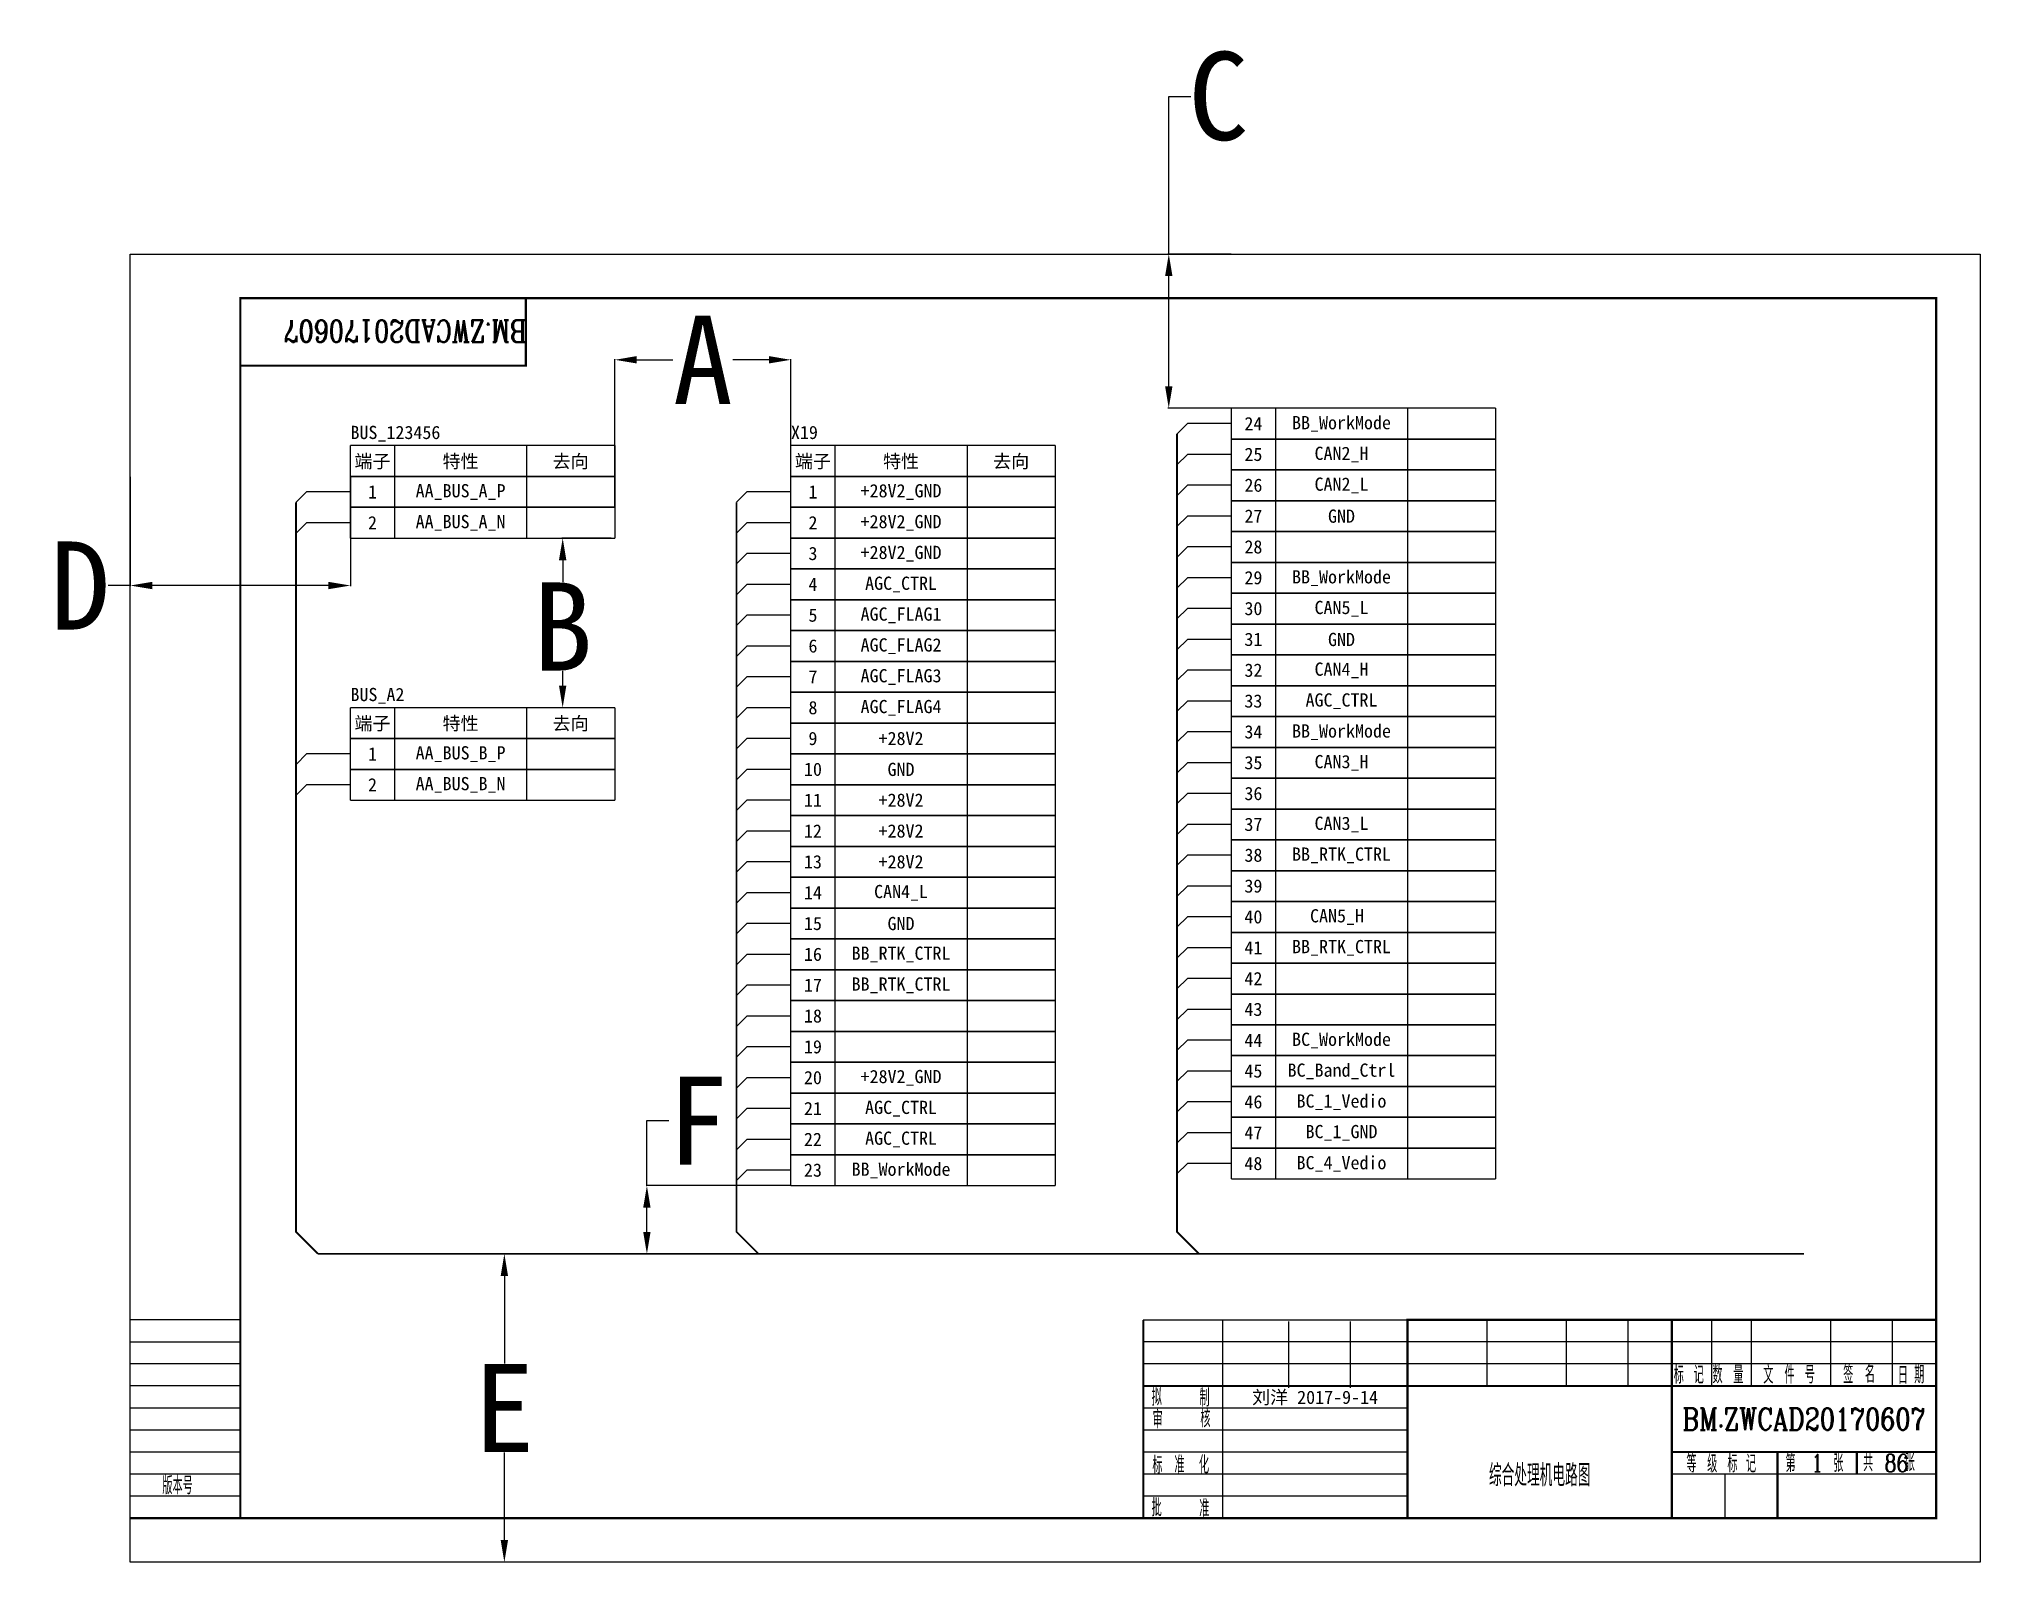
# Model space of a CAD drawing. Header units: inches. Extents: x -441 to 0, y 0 to 346.
import ezdxf
from ezdxf.enums import TextEntityAlignment as Align

# ---------------------------------------------------------------- set-up
doc = ezdxf.new("R2010")
doc.units = ezdxf.units.IN
doc.header["$MEASUREMENT"] = 0
doc.layers.add('(综合处理分机面板)', color=7, linetype='Continuous')
doc.layers.add('图框', color=7, linetype='Continuous')
doc.styles.add('L', font='ROMANC.shx', dxfattribs={"width": 0.8, "bigfont": 'gbcbig.shx'})
doc.styles.get("Standard").update_dxf_attribs({"font": ''})
doc.styles.add('文字', font='', dxfattribs={"height": 3})
doc.styles.add('特殊文字', font='romanc.shx', dxfattribs={"width": 0.8, "height": 3, "bigfont": 'gbcbig.shx'})
doc.styles.get('Standard').set_extended_font_data('SimSun')
doc.styles.get('文字').set_extended_font_data('NSimSun')
doc.dimstyles.get("Standard").update_dxf_attribs({"dimtxt": 20, "dimasz": 5, "dimexe": 0.18, "dimexo": 0.0625, "dimgap": 0.09, "dimtad": 0, "dimtih": 1, "dimtoh": 1, "dimdec": 4, "dimzin": 0, "dimdsep": 46, "dimtxsty": 'Standard', "dimcen": 0.09, "dimadec": 0, "dimazin": 0, "dimtfac": 1, "dimtdec": 4, "dimtofl": 0, "dimtmove": 0, "dimatfit": 3, "dimfxl": 1, "dimtolj": 1, "dimtzin": 0, "dimarcsym": 0})

# ---------------------------------------------------------------- blocks, each defined once
blk = doc.blocks.new('A3')
for p, q in [((-395, 55), (-420, 55)), ((-395, 49.98), (-420, 49.98)), ((-395, 45), (-420, 45)), ((-395, 40), (-420, 40)), ((-395, 34.98), (-420, 34.98)), ((-395, 30), (-420, 30)), ((-395, 25), (-420, 25)), ((-395, 19.98), (-420, 19.98)), ((-395, 15), (-420, 15))]:
    blk.add_line(p, q)
at = {"lineweight": -3}
blk.add_line((-190, 55), (-130, 55), dxfattribs=at)
blk.add_lwpolyline([(0, 0), (-420, 0), (-420, 297), (0, 297)], close=True)
at = {"const_width": 0.5}
blk.add_lwpolyline([(-10, 10), (-395, 10), (-395, 287), (-10, 287)], close=True, dxfattribs=at)
for points in [[(-395, 271.71), (-395, 287), (-330.2, 287)], [(-330.2, 286.94), (-330.2, 271.65), (-395, 271.65)], [(-190, 55), (-190, 10.02)], [(-130, 10), (-130, 55), (-10, 55)], [(-70, 55), (-70, 10.02)], [(-10, 40), (-190, 40)], [(-10, 25), (-70, 25)], [(-46, 25), (-46, 10.02)], [(-28, 25), (-28, 20)], [(-395, 10), (-420, 10)]]:
    blk.add_lwpolyline(points, dxfattribs=at)
for points in [[(-172, 55), (-172, 10.02)], [(-157.05, 54.62), (-157.05, 39.62)], [(-143.05, 54.62), (-143.05, 39.62)], [(-112, 55), (-112, 40)], [(-94, 55), (-94, 40)], [(-80, 55), (-80, 40)], [(-61, 55), (-61, 40)], [(-52, 55), (-52, 40)], [(-34, 55), (-34, 40)], [(-20, 55), (-20, 40)], [(-10, 50), (-190, 50)], [(-10, 45), (-190, 45)], [(-130, 35), (-190, 35)], [(-130, 30), (-190, 30)], [(-130, 25), (-190, 25)], [(-130, 20), (-190, 20)], [(-10, 20), (-70, 20)], [(-58, 20), (-58, 10.02)], [(-130, 15), (-190, 15)], [(-130, 10), (-190, 10)]]:
    blk.add_lwpolyline(points)
at = {"style": 'L', "width": 0.8}
for s, p in [('标', (-69.58, 40.53)), ('记', (-65.04, 40.53)), ('数', (-60.78, 40.58)), ('量', (-56.06, 40.58)), ('文', (-49.25, 40.53)), ('件', (-44.43, 40.53)), ('号', (-39.82, 40.58)), ('签  ', (-31.1, 40.58)), ('名', (-26.17, 40.73)), ('日', (-18.71, 40.43)), ('期', (-14.99, 40.58)), ('拟', (-188.09, 35.52)), ('制', (-177.25, 35.32)), ('审   ', (-187.89, 30.41)), ('核', (-177.05, 30.62)), ('标', (-187.94, 19.98)), ('准', (-182.94, 20.12)), ('化', (-177.37, 20.12)), ('等', (-66.7, 20.36)), ('级', (-61.98, 20.36)), ('标', (-57.39, 20.36)), ('记', (-53.18, 20.36)), ('第  ', (-44.2, 20.47)), ('张', (-33.35, 20.47)), ('共   张', (-26.58, 20.63)), ('版本号', (-412.7, 15.42)), ('批', (-188.12, 10.39)), ('准', (-177.3, 10.22))]:
    blk.add_text(s, height=4, dxfattribs=at).set_placement(p)
blk = doc.blocks.new('ZW_TABLE')
for p, q in [((0, 0), (0, 7)), ((60, 7), (0, 7)), ((10, 7), (10, 0)), ((40, 7), (40, 0)), ((60, 7), (60, 0)), ((0, 0), (60, 0))]:
    blk.add_line(p, q)
blk = doc.blocks.new('*D4')
at = {"color": 0, "lineweight": -2}
for p, q in [((-184.22, 297), (-184.22, 332.74)), ((-184.22, 332.74), (-179.22, 332.74)), ((-170.06, 297), (-184.4, 297)), ((-184.22, 267), (-184.22, 292)), ((-170.06, 262), (-184.4, 262))]:
    blk.add_line(p, q, dxfattribs=at)
at = {"color": 0}
for points in [[(-185.05, 292), (-183.38, 292), (-184.22, 297)], [(-185.05, 267), (-183.38, 267), (-184.22, 262)]]:
    blk.add_solid(points, dxfattribs=at)
at = {"layer": 'Defpoints', "color": 0}
for p in [(-184.22, 297), (-170, 297), (-170, 262)]:
    blk.add_point(p, dxfattribs=at)
at = {"color": 0, "insert": (-172.96, 332.74), "char_height": 20, "attachment_point": 5}
blk.add_mtext('\\A1;C', dxfattribs=at)
blk = doc.blocks.new('*D5')
at = {"color": 0, "lineweight": -2}
for p, q in [((-310, 239.56), (-310, 273.17)), ((-305, 272.99), (-296.81, 272.99)), ((-275, 272.99), (-283.19, 272.99)), ((-270, 239.56), (-270, 273.17))]:
    blk.add_line(p, q, dxfattribs=at)
at = {"color": 0}
for points in [[(-305, 273.83), (-305, 272.16), (-310, 272.99)], [(-275, 273.83), (-275, 272.16), (-270, 272.99)]]:
    blk.add_solid(points, dxfattribs=at)
at = {"layer": 'Defpoints', "color": 0}
for p in [(-270, 272.99), (-310, 239.5), (-270, 239.5)]:
    blk.add_point(p, dxfattribs=at)
at = {"color": 0, "insert": (-290, 272.99), "char_height": 20, "attachment_point": 5}
blk.add_mtext('\\A1;A', dxfattribs=at)
blk = doc.blocks.new('*D6')
at = {"color": 0, "lineweight": -2}
for p, q in [((-310.79, 232.5), (-322, 232.5)), ((-321.82, 227.5), (-321.82, 222.53)), ((-321.82, 199), (-321.82, 202.35)), ((-310.79, 194), (-322, 194))]:
    blk.add_line(p, q, dxfattribs=at)
at = {"color": 0}
for points in [[(-322.66, 227.5), (-320.99, 227.5), (-321.82, 232.5)], [(-322.66, 199), (-320.99, 199), (-321.82, 194)]]:
    blk.add_solid(points, dxfattribs=at)
at = {"layer": 'Defpoints', "color": 0}
for p in [(-310.72, 232.5), (-321.82, 194), (-310.72, 194)]:
    blk.add_point(p, dxfattribs=at)
at = {"color": 0, "insert": (-321.82, 212.44), "char_height": 20, "attachment_point": 5}
blk.add_mtext('\\A1;B', dxfattribs=at)
blk = doc.blocks.new('*D7')
at = {"color": 0, "lineweight": -2}
for p, q in [((-329.2, 70), (-335.24, 70)), ((-335.06, 65), (-335.06, 45.09)), ((-335.06, 5), (-335.06, 24.91)), ((-329.2, 0), (-335.24, 0))]:
    blk.add_line(p, q, dxfattribs=at)
at = {"color": 0}
for points in [[(-335.89, 65), (-334.23, 65), (-335.06, 70)], [(-335.89, 5), (-334.23, 5), (-335.06, 0)]]:
    blk.add_solid(points, dxfattribs=at)
at = {"layer": 'Defpoints', "color": 0}
for p in [(-329.14, 70), (-335.06, 0), (-329.14, 0)]:
    blk.add_point(p, dxfattribs=at)
at = {"color": 0, "insert": (-335.06, 35), "char_height": 20, "attachment_point": 5}
blk.add_mtext('\\A1;E', dxfattribs=at)
blk = doc.blocks.new('*D8')
at = {"color": 0, "lineweight": -2}
for p, q in [((-420, 246.44), (-420, 221.56)), ((-370, 246.44), (-370, 221.56)), ((-420, 221.74), (-425, 221.74)), ((-375, 221.74), (-415, 221.74))]:
    blk.add_line(p, q, dxfattribs=at)
at = {"color": 0}
for points in [[(-415, 222.58), (-415, 220.91), (-420, 221.74)], [(-375, 222.58), (-375, 220.91), (-370, 221.74)]]:
    blk.add_solid(points, dxfattribs=at)
at = {"layer": 'Defpoints', "color": 0}
for p in [(-420, 246.5), (-370, 246.5), (-420, 221.74)]:
    blk.add_point(p, dxfattribs=at)
at = {"color": 0, "insert": (-431.37, 221.74), "char_height": 20, "attachment_point": 5}
blk.add_mtext('\\A1;D', dxfattribs=at)
blk = doc.blocks.new('*D9')
at = {"color": 0, "lineweight": -2}
for p, q in [((-302.7, 85.5), (-302.7, 100.26)), ((-302.7, 100.26), (-297.7, 100.26)), ((-270.06, 85.5), (-302.88, 85.5)), ((-302.7, 75), (-302.7, 80.5)), ((-270.06, 70), (-302.88, 70))]:
    blk.add_line(p, q, dxfattribs=at)
at = {"color": 0}
for points in [[(-303.54, 80.5), (-301.87, 80.5), (-302.7, 85.5)], [(-303.54, 75), (-301.87, 75), (-302.7, 70)]]:
    blk.add_solid(points, dxfattribs=at)
at = {"layer": 'Defpoints', "color": 0}
for p in [(-270, 85.5), (-302.7, 70), (-270, 70)]:
    blk.add_point(p, dxfattribs=at)
at = {"color": 0, "insert": (-291.11, 100.26), "char_height": 20, "attachment_point": 5}
blk.add_mtext('\\A1;F', dxfattribs=at)

msp = doc.modelspace()

# ---------------------------------------------------------------- linework, layer by layer
at = {"layer": '(综合处理分机面板)'}
for p, q in [((-180, 258.5), (-182.35702, 256.14298)), ((-170, 258.5), (-180, 258.5)), ((-180, 251.5), (-182.35702, 249.14298)), ((-170, 251.5), (-180, 251.5)), ((-380, 243), (-382.35702, 240.64298)), ((-370, 243), (-380, 243)), ((-280, 243), (-282.35702, 240.64298)), ((-270, 243), (-280, 243)), ((-180, 244.5), (-182.35702, 242.14298)), ((-170, 244.5), (-180, 244.5)), ((-380, 236), (-382.35702, 233.64298)), ((-370, 236), (-380, 236)), ((-280, 236), (-282.35702, 233.64298)), ((-270, 236), (-280, 236)), ((-180, 237.5), (-182.35702, 235.14298)), ((-170, 237.5), (-180, 237.5)), ((-180, 230.5), (-182.35702, 228.14298)), ((-170, 230.5), (-180, 230.5)), ((-280, 229), (-282.35702, 226.64298)), ((-270, 229), (-280, 229)), ((-280, 222), (-282.35702, 219.64298)), ((-270, 222), (-280, 222)), ((-180, 223.5), (-182.35702, 221.14298)), ((-170, 223.5), (-180, 223.5)), ((-180, 216.5), (-182.35702, 214.14298)), ((-170, 216.5), (-180, 216.5)), ((-280, 215), (-282.35702, 212.64298)), ((-270, 215), (-280, 215)), ((-280, 208), (-282.35702, 205.64298)), ((-270, 208), (-280, 208)), ((-180, 209.5), (-182.35702, 207.14298)), ((-170, 209.5), (-180, 209.5)), ((-280, 201), (-282.35702, 198.64298)), ((-270, 201), (-280, 201)), ((-180, 202.5), (-182.35702, 200.14298)), ((-170, 202.5), (-180, 202.5)), ((-280, 194), (-282.35702, 191.64298)), ((-270, 194), (-280, 194)), ((-180, 195.5), (-182.35702, 193.14298)), ((-170, 195.5), (-180, 195.5)), ((-280, 187), (-282.35702, 184.64298)), ((-270, 187), (-280, 187)), ((-180, 188.5), (-182.35702, 186.14298)), ((-170, 188.5), (-180, 188.5)), ((-380, 183.5), (-382.35702, 181.14298)), ((-370, 183.5), (-380, 183.5)), ((-180, 181.5), (-182.35702, 179.14298)), ((-170, 181.5), (-180, 181.5)), ((-380, 176.5), (-382.35702, 174.14298)), ((-370, 176.5), (-380, 176.5)), ((-280, 180), (-282.35702, 177.64298)), ((-270, 180), (-280, 180)), ((-280, 173), (-282.35702, 170.64298)), ((-270, 173), (-280, 173)), ((-180, 174.5), (-182.35702, 172.14298)), ((-170, 174.5), (-180, 174.5)), ((-180, 167.5), (-182.35702, 165.14298)), ((-170, 167.5), (-180, 167.5)), ((-280, 166), (-282.35702, 163.64298)), ((-270, 166), (-280, 166)), ((-280, 159), (-282.35702, 156.64298)), ((-270, 159), (-280, 159)), ((-180, 160.5), (-182.35702, 158.14298)), ((-170, 160.5), (-180, 160.5)), ((-280, 152), (-282.35702, 149.64298)), ((-270, 152), (-280, 152)), ((-180, 153.5), (-182.35702, 151.14298)), ((-170, 153.5), (-180, 153.5)), ((-180, 146.5), (-182.35702, 144.14298)), ((-170, 146.5), (-180, 146.5)), ((-280, 145), (-282.35702, 142.64298)), ((-270, 145), (-280, 145)), ((-280, 138), (-282.35702, 135.64298)), ((-270, 138), (-280, 138)), ((-180, 139.5), (-182.35702, 137.14298)), ((-170, 139.5), (-180, 139.5)), ((-180, 132.5), (-182.35702, 130.14298)), ((-170, 132.5), (-180, 132.5)), ((-280, 131), (-282.35702, 128.64298)), ((-270, 131), (-280, 131)), ((-280, 124), (-282.35702, 121.64298)), ((-270, 124), (-280, 124)), ((-180, 125.5), (-182.35702, 123.14298)), ((-170, 125.5), (-180, 125.5)), ((-280, 117), (-282.35702, 114.64298)), ((-270, 117), (-280, 117)), ((-180, 118.5), (-182.35702, 116.14298)), ((-170, 118.5), (-180, 118.5)), ((-180, 111.5), (-182.35702, 109.14298)), ((-170, 111.5), (-180, 111.5)), ((-280, 110), (-282.35702, 107.64298)), ((-270, 110), (-280, 110)), ((-280, 103), (-282.35702, 100.64298)), ((-270, 103), (-280, 103)), ((-180, 104.5), (-182.35702, 102.14298)), ((-170, 104.5), (-180, 104.5)), ((-180, 97.5), (-182.35702, 95.14298)), ((-170, 97.5), (-180, 97.5)), ((-280, 96), (-282.35702, 93.64298)), ((-270, 96), (-280, 96)), ((-280, 89), (-282.35702, 86.64298)), ((-270, 89), (-280, 89)), ((-180, 90.5), (-182.35702, 88.14298)), ((-170, 90.5), (-180, 90.5))]:
    msp.add_line(p, q, dxfattribs=at)
at = {"layer": '(综合处理分机面板)', "const_width": 0.4}
for points in [[(-182.35702, 256.14298), (-182.35702, 75), (-177.35702, 70)], [(-382.35702, 240.64298), (-382.35702, 75), (-377.35702, 70)], [(-282.35702, 240.64298), (-282.35702, 75), (-277.35702, 70)], [(-40, 70), (-377.35702, 70)]]:
    msp.add_lwpolyline(points, dxfattribs=at)

# ---------------------------------------------------------------- block references
at = {"layer": '(综合处理分机面板)'}
for p in [(-170, 255), (-370, 246.5), (-270, 246.5), (-170, 248), (-170, 241), (-370, 239.5), (-270, 239.5), (-370, 232.5), (-270, 232.5), (-170, 234), (-170, 227), (-270, 225.5), (-270, 218.5), (-170, 220), (-270, 211.5), (-170, 213), (-170, 206), (-270, 204.5), (-270, 197.5), (-170, 199), (-170, 192), (-370, 187), (-270, 190.5), (-270, 183.5), (-170, 185), (-370, 180), (-270, 176.5), (-170, 178), (-370, 173), (-270, 169.5), (-170, 171), (-270, 162.5), (-170, 164), (-170, 157), (-270, 155.5), (-270, 148.5), (-170, 150), (-170, 143), (-270, 141.5), (-270, 134.5), (-170, 136), (-270, 127.5), (-170, 129), (-170, 122), (-270, 120.5), (-270, 113.5), (-170, 115), (-170, 108), (-270, 106.5), (-270, 99.5), (-170, 101), (-270, 92.5), (-170, 94), (-170, 87), (-270, 85.5)]:
    msp.add_blockref('ZW_TABLE', p, dxfattribs=at)
at = {"layer": '图框'}
msp.add_blockref('A3', (0, 0), dxfattribs=at)

# ---------------------------------------------------------------- texts
at = {"layer": '(综合处理分机面板)'}
for s, p in [('BB_WorkMode', (-145, 258.5)), ('24', (-165, 258.5)), ('端子', (-365, 250)), ('特性', (-345, 250)), ('去向', (-320, 250)), ('端子', (-265, 250)), ('特性', (-245, 250)), ('去向', (-220, 250)), ('25', (-165, 251.5)), ('CAN2_H', (-145, 251.5)), ('1', (-365, 243)), ('AA_BUS_A_P', (-345, 243)), ('1', (-265, 243)), ('+28V2_GND', (-245, 243)), ('26', (-165, 244.5)), ('CAN2_L', (-145, 244.5)), ('27', (-165, 237.5)), ('GND', (-145, 237.5)), ('2', (-365, 236)), ('AA_BUS_A_N', (-345, 236)), ('2', (-265, 236)), ('+28V2_GND', (-245, 236)), ('3', (-265, 229)), ('+28V2_GND', (-245, 229)), ('28', (-165, 230.5)), ('29', (-165, 223.5)), ('BB_WorkMode', (-145, 223.5)), ('4', (-265, 222)), ('AGC_CTRL', (-245, 222)), ('5', (-265, 215)), ('AGC_FLAG1', (-245, 215)), ('30', (-165, 216.5)), ('CAN5_L', (-145, 216.5)), ('6', (-265, 208)), ('AGC_FLAG2', (-245, 208)), ('31', (-165, 209.5)), ('GND', (-145, 209.5)), ('AGC_FLAG3', (-245, 201)), ('32', (-165, 202.5)), ('CAN4_H', (-145, 202.5)), ('7', (-265, 201)), ('8', (-265, 194)), ('AGC_FLAG4', (-245, 194)), ('33', (-165, 195.5)), ('AGC_CTRL', (-145, 195.5)), ('端子', (-365, 190.5)), ('特性', (-345, 190.5)), ('去向', (-320, 190.5)), ('34', (-165, 188.5)), ('BB_WorkMode', (-145, 188.5)), ('AA_BUS_B_P', (-345, 183.5)), ('9', (-265, 187)), ('+28V2', (-245, 187)), ('1', (-365, 183.5)), ('10', (-265, 180)), ('GND', (-245, 180)), ('35', (-165, 181.5)), ('CAN3_H', (-145, 181.5)), ('2', (-365, 176.5)), ('AA_BUS_B_N', (-345, 176.5)), ('11', (-265, 173)), ('+28V2', (-245, 173)), ('36', (-165, 174.5)), ('+28V2', (-245, 166)), ('37', (-165, 167.5)), ('CAN3_L', (-145, 167.5)), ('12', (-265, 166)), ('13', (-265, 159)), ('+28V2', (-245, 159)), ('38', (-165, 160.5)), ('BB_RTK_CTRL', (-145, 160.5)), ('39', (-165, 153.5)), ('14', (-265, 152)), ('CAN4_L', (-245, 152)), ('15', (-265, 145)), ('GND', (-245, 145)), ('40', (-165, 146.5)), ('CAN5_H ', (-145, 146.5)), ('BB_RTK_CTRL', (-145, 139.5)), ('16', (-265, 138)), ('BB_RTK_CTRL', (-245, 138)), ('41', (-165, 139.5)), ('17', (-265, 131)), ('BB_RTK_CTRL', (-245, 131)), ('42', (-165, 132.5)), ('18', (-265, 124)), ('43', (-165, 125.5)), ('44', (-165, 118.5)), ('BC_WorkMode', (-145, 118.5)), ('19', (-265, 117)), ('20', (-265, 110)), ('+28V2_GND', (-245, 110)), ('45', (-165, 111.5)), ('BC_Band_Ctrl', (-145, 111.5)), ('46', (-165, 104.5)), ('BC_1_Vedio', (-145, 104.5)), ('21', (-265, 103)), ('AGC_CTRL', (-245, 103)), ('22', (-265, 96)), ('AGC_CTRL', (-245, 96)), ('47', (-165, 97.5)), ('BC_1_GND', (-145, 97.5)), ('23', (-265, 89)), ('BB_WorkMode', (-245, 89)), ('48', (-165, 90.5)), ('BC_4_Vedio', (-145, 90.5))]:
    msp.add_text(s, height=3, dxfattribs=at).set_placement(p, align=Align.MIDDLE)
for s, p in [('BUS_123456', (-370, 255)), ('X19', (-270, 255)), ('BUS_A2', (-370, 195.5))]:
    msp.add_text(s, height=3, dxfattribs=at).set_placement(p)
at = {"style": '特殊文字', "width": 0.8}
msp.add_text('BM.ZWCAD20170607', height=5, rotation=180, dxfattribs=at).set_placement((-330, 282))
at = {"style": '文字'}
msp.add_text('刘洋 2017-9-14', height=3, dxfattribs=at).set_placement((-151, 37.5), align=Align.MIDDLE)
at = {"style": '特殊文字', "width": 0.8}
for s, height, p in [('BM.ZWCAD20170607', 5, (-40, 32.5)), ('综合处理机电路图', 5, (-100, 20)), ('1', 4, (-37, 22.5)), ('86', 4, (-19, 22.5))]:
    msp.add_text(s, height=height, dxfattribs=at).set_placement(p, align=Align.MIDDLE)

# ---------------------------------------------------------------- dimensions: what is measured, and where the dimension line sits
for base, p1, p2, text, picture, middle in [((-184.21659, 297), (-170, 262), (-170, 297), 'C', '*D4', (-172.95993, 332.7437)), ((-321.82267, 194), (-310.72264, 232.5), (-310.72264, 194), 'B', '*D6', (-321.82267, 212.43631)), ((-302.70305, 70), (-270, 85.5), (-270, 70), 'F', '*D9', (-291.11305, 100.26265))]:
    dim = msp.add_linear_dim(base=base, p1=p1, p2=p2, angle=90, text=text, dimstyle='Standard')
    dim.commit()
    dim.dimension.update_dxf_attribs({"geometry": picture, "text_midpoint": middle, "dimtype": 160})
dim = msp.add_linear_dim(base=(-270, 272.99468), p1=(-310, 239.5), p2=(-270, 239.5), text='A', dimstyle='Standard')
dim.commit()
dim.dimension.update_dxf_attribs({"geometry": '*D5', "text_midpoint": (-290, 272.99468)})
dim = msp.add_linear_dim(base=(-420, 221.74374), p1=(-370, 246.5), p2=(-420, 246.5), text='D', dimstyle='Standard')
dim.commit()
dim.dimension.update_dxf_attribs({"geometry": '*D8', "text_midpoint": (-431.36778, 221.74374), "dimtype": 160})
dim = msp.add_linear_dim(base=(-335.06121, 0), p1=(-329.14242, 70), p2=(-329.14242, 0), angle=90, text='E', dimstyle='Standard')
dim.commit()
dim.dimension.update_dxf_attribs({"geometry": '*D7', "text_midpoint": (-335.06121, 35)})

doc.saveas('drawing.dxf')
